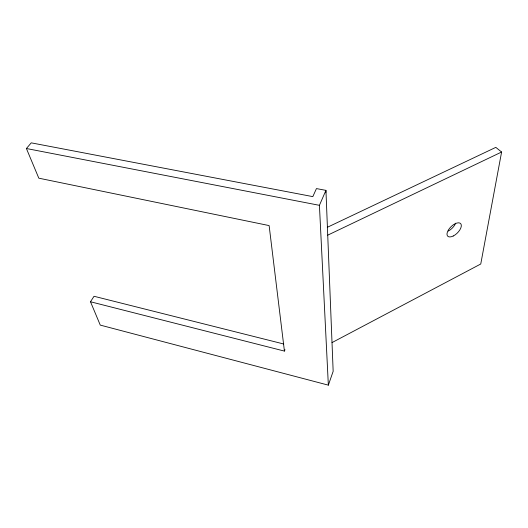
<?xml version="1.0" encoding="UTF-8"?>
<svg xmlns="http://www.w3.org/2000/svg" width="528" height="528" viewBox="0 0 528 528"><rect width="100%" height="100%" fill="white"/><g stroke="black" fill="none" stroke-linecap="round" stroke-linejoin="round"><path stroke-width="0.79" d="M325.743 192.806L325.941 190.364L316.444 188.582L312.827 196.627L31.251 142.85L26.4 148.513L38.808 178.18L269.128 225.588L284.427 351.087L90.499 301.765L94.024 296.274L283.78 344.012M327.241 227.35L495.805 147.371L501.6 152.024L480.757 264L332.02 342.593M328.35 385.15L333.161 371.316L325.941 190.364L319.42 205.326L328.35 385.15L100.261 325.103L90.499 301.765M284.427 351.087L284.988 349.694M327.73 235.158L501.6 152.024M26.4 148.513L319.42 205.326M455.651 223.172A8.969 4.501 -44.4 0 1 448.252 231.059M453.248 235.996A9.029 4.462 -44.3 0 0 460.779 223.753A9.029 4.462 -44.3 0 0 448.457 229.885A9.029 4.462 -44.3 0 0 453.248 235.996"/></g></svg>
